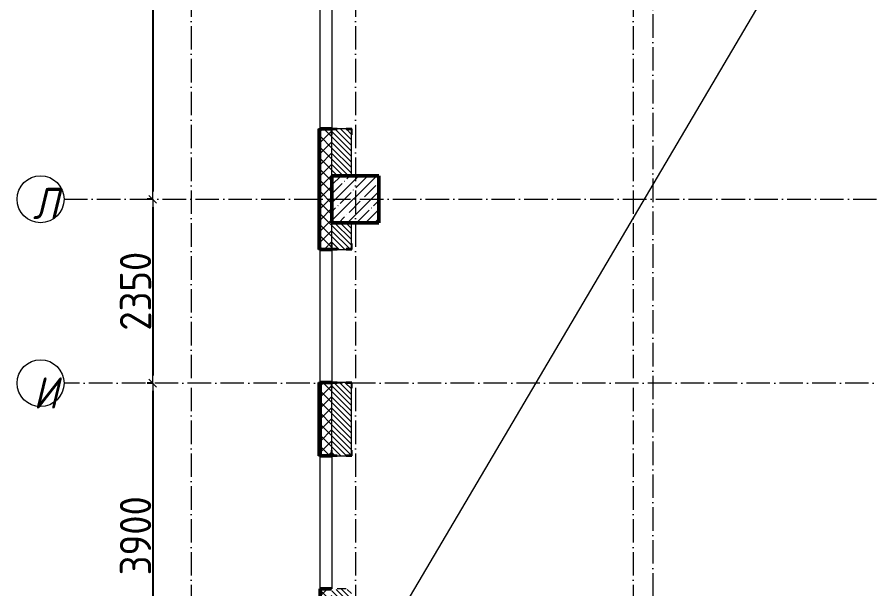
# Model space of a CAD drawing. Header units: millimetres. Extents: x -213536 to 1564669, y -45299 to 942238.
# Drawn here: x 616448 to 627346, y 299982 to 307291 of the extents above; entities that cross this region are included whole.
import ezdxf

# ---------------------------------------------------------------- set-up
doc = ezdxf.new("R2010")
doc.units = ezdxf.units.MM
doc.linetypes.add('50_200_ШТРИХ_1Т_ш5_п1_п1_', pattern=[700, 500, -100, 0, -100])
for name, color, linetype, lineweight in [('A-____-____-DIMS', 7, 'Continuous', 9), ('A-DETL-____-OTLN-4', 7, 'Continuous', 18), ('A-GENM-____-MCUT', 7, 'Continuous', 25), ('A-GENM-____-OTLN-1', 7, 'Continuous', 25), ('A-WALL-____-MCUT-2', 7, 'Continuous', 50), ('A-WALL-____-MCUT-3', 7, 'Continuous', 9), ('A-WALL-____-OTLN', 7, 'Continuous', 9), ('A-WALL-____-PATT-1', 7, 'Continuous', 9), ('A-WALL-FNSH-MCUT-1', 7, 'Continuous', 9), ('S-COLS-____-MCUT', 7, 'Continuous', 50), ('S-COLS-____-OTLN', 7, 'Continuous', 9), ('S-GRID-____-IDEN', 7, 'Continuous', 9), ('S-GRID-____-OTLN-1', 7, '50_200_ШТРИХ_1Т_ш5_п1_п1_', 9)]:
    doc.layers.add(name, color=color, linetype=linetype, lineweight=lineweight)
doc.styles.add('ISOCPEUR_I', font='isocpeui.ttf', dxfattribs={"width": 0.9, "height": 2.5})
doc.styles.add('СПДС', font='isocpeur.ttf', dxfattribs={"width": 0.9})
doc.dimstyles.new('Размера А3', dxfattribs={"dimtxt": 200, "dimasz": 100, "dimexe": 70, "dimexo": 100, "dimgap": 20, "dimtad": 1, "dimdec": 0, "dimrnd": 10, "dimzin": 0, "dimdsep": 46, "dimtxsty": 'СПДС', "dimblk": 'ARROWHEAD_6', "dimcen": 1, "dimclrd": 256, "dimclre": 256, "dimclrt": 256, "dimazin": 0, "dimtfac": 1, "dimtdec": 0, "dimtmove": 2, "dimatfit": 3, "dimfxl": 1, "dimtolj": 1, "dimtzin": 0, "dimarcsym": 0})
pattern_1 = [(135, (549721.475, 286281.11), (-35.35534, -35.35534), [])]

# ---------------------------------------------------------------- blocks, each defined once
blk = doc.blocks.new('BSC_Колонна _Прямоугольная - 600х600-V17-АР1_План отверстий 3 этажа в осях 1-64_А-ГГ')
at = {"layer": 'S-COLS-____-OTLN'}
h = blk.add_hatch(dxfattribs=at)
h.set_pattern_fill('FP_53', color=256, style=0, pattern_type=2)
h.set_pattern_definition([(45, (-71050, -18681.04), (-114.04925, 114.04925), []), (45, (-70935.95, -18681.04), (-114.04925, 114.04925), [201.613, -40.323, 3.353, -36.97])])
h.paths.add_polyline_path([(-300, -300), (300, -300), (300, 300), (-300, 300)], flags=0)
at = {"layer": 'S-COLS-____-MCUT'}
for p, q in [((300, 300), (-300, 300)), ((-300, 300), (-300, -300)), ((300, -300), (300, 300)), ((-300, -300), (300, -300))]:
    blk.add_line(p, q, dxfattribs=at)
blk = doc.blocks.new('Фахверк_СКБ_Уголок - 250_3380-27498580-АР1_План отверстий 3 этажа в осях 1-64_А-ГГ')
at = {"layer": 'A-GENM-____-MCUT'}
for p, q in [((200, 181), (125, 181)), ((125, 181), (125, 106)), ((131, 106), (131, 175)), ((131, 175), (200, 175)), ((200, 175), (200, 181)), ((125, 106), (131, 106)), ((131, -6), (125, -6)), ((125, -6), (125, -81)), ((125, -81), (200, -81)), ((131, -75), (131, -6)), ((200, -75), (131, -75)), ((200, -81), (200, -75))]:
    blk.add_line(p, q, dxfattribs=at)
blk = doc.blocks.new('Ось сетки - Круг_Ø6_00__ISO-2_5_0_9K_-25732049-АР1_План отверстий 3 этажа в осях 1-64_А-ГГ')
at = {"layer": 'S-GRID-____-IDEN'}
blk.add_circle((0, 0), 3, dxfattribs=at)
blk = doc.blocks.new('ARROWHEAD_6')
at = {"color": 0, "linetype": 'Continuous'}
for p, q in [((0, 0), (-1, 0)), ((-0.5, -0.5), (0.5, 0.5))]:
    blk.add_line(p, q, dxfattribs=at)
blk = doc.blocks.new('*D5333')
at = {"layer": 'A-____-____-DIMS', "lineweight": -2, "transparency": 16777216}
for p, q in [((618188, 310962), (618112, 310962)), ((618182, 310862), (618182, 305062)), ((618188, 304962), (618112, 304962))]:
    blk.add_line(p, q, dxfattribs=at)
at = {"layer": 'Defpoints', "color": 0, "lineweight": 50, "transparency": 16777216}
for p in [(618288, 310962), (618182, 304962), (618288, 304962)]:
    blk.add_point(p, dxfattribs=at)
at = {"layer": 'A-____-____-DIMS', "lineweight": -2, "transparency": 16777216, "xscale": 100, "yscale": 100, "zscale": 100}
for p, rotation in [((618182, 310962), 90), ((618182, 304962), 270)]:
    blk.add_blockref('ARROWHEAD_6', p, dxfattribs=dict(at, rotation=rotation))
at = {"layer": 'A-____-____-DIMS', "transparency": 16777216, "insert": (617962, 307962), "char_height": 400, "attachment_point": 5, "rotation": 90, "style": 'СПДС'}
blk.add_mtext('\\A1;6000', dxfattribs=at)
blk = doc.blocks.new('*D5334')
at = {"layer": 'A-____-____-DIMS', "lineweight": -2, "transparency": 16777216}
for p, q in [((618188, 304962), (618112, 304962)), ((618182, 304862), (618182, 302712)), ((618188, 302612), (618112, 302612))]:
    blk.add_line(p, q, dxfattribs=at)
at = {"layer": 'Defpoints', "color": 0, "lineweight": 50, "transparency": 16777216}
for p in [(618288, 304962), (618182, 302612), (618288, 302612)]:
    blk.add_point(p, dxfattribs=at)
at = {"layer": 'A-____-____-DIMS', "lineweight": -2, "transparency": 16777216, "xscale": 100, "yscale": 100, "zscale": 100}
for p, rotation in [((618182, 304962), 90), ((618182, 302612), 270)]:
    blk.add_blockref('ARROWHEAD_6', p, dxfattribs=dict(at, rotation=rotation))
at = {"layer": 'A-____-____-DIMS', "transparency": 16777216, "insert": (617962, 303787), "char_height": 400, "attachment_point": 5, "rotation": 90, "style": 'СПДС'}
blk.add_mtext('\\A1;2350', dxfattribs=at)
blk = doc.blocks.new('*D5335')
at = {"layer": 'A-____-____-DIMS', "lineweight": -2, "transparency": 16777216}
for p, q in [((618188, 302612), (618112, 302612)), ((618182, 302512), (618182, 298812)), ((618188, 298712), (618112, 298712))]:
    blk.add_line(p, q, dxfattribs=at)
at = {"layer": 'Defpoints', "color": 0, "lineweight": 50, "transparency": 16777216}
for p in [(618288, 302612), (618182, 298712), (618288, 298712)]:
    blk.add_point(p, dxfattribs=at)
at = {"layer": 'A-____-____-DIMS', "lineweight": -2, "transparency": 16777216, "xscale": 100, "yscale": 100, "zscale": 100}
for p, rotation in [((618182, 302612), 90), ((618182, 298712), 270)]:
    blk.add_blockref('ARROWHEAD_6', p, dxfattribs=dict(at, rotation=rotation))
at = {"layer": 'A-____-____-DIMS', "transparency": 16777216, "insert": (617962, 300662), "char_height": 400, "attachment_point": 5, "rotation": 90, "style": 'СПДС'}
blk.add_mtext('\\A1;3900', dxfattribs=at)

msp = doc.modelspace()

# ---------------------------------------------------------------- hatches: boundary and pattern name
at = {"layer": 'A-WALL-____-PATT-1'}
h = msp.add_hatch(dxfattribs=at)
h.set_pattern_fill('FP_1', color=256, style=0, pattern_type=2)
h.set_pattern_definition([(45, (549721.47, 286281.11), (-70.71068, 70.71068), []), (135, (549721.47, 286281.11), (-70.71068, -70.71068), [])])
h.paths.add_polyline_path([(620321.5, 298612.2), (620471.5, 298612.2), (620471.5, 299907.2), (620465.5, 299907.2), (620465.5, 299982.2), (620321.5, 299982.2)], flags=0)
h.paths.add_polyline_path([(620406.4, 301682.2), (620465.5, 301682.2), (620465.5, 301757.2), (620471.5, 301757.2), (620471.5, 302547.2), (620465.5, 302547.2), (620465.5, 302622.2), (620321.5, 302622.2), (620321.5, 301682.2)], flags=0)
h.paths.add_polyline_path([(620406.4, 304322.2), (620465.5, 304322.2), (620465.5, 304397.2), (620471.5, 304397.2), (620471.5, 305787.2), (620465.5, 305787.2), (620465.5, 305862.2), (620321.5, 305862.2), (620321.5, 304322.2)], flags=0)
h.paths.add_polyline_path([(620406.4, 307562.2), (620465.5, 307562.2), (620465.5, 307637.2), (620471.5, 307637.2), (620471.5, 308427.2), (620465.5, 308427.2), (620465.5, 308502.2), (620321.5, 308502.2), (620321.5, 307562.2)], flags=0)
h.paths.add_polyline_path([(620406.4, 310202.2), (620465.5, 310202.2), (620465.5, 310277.2), (620471.5, 310277.2), (620471.5, 311667.2), (620465.5, 311667.2), (620465.5, 311742.2), (620321.5, 311742.2), (620321.5, 310202.2)], flags=0)
h.paths.add_polyline_path([(620321.5, 313442.2), (620465.5, 313442.2), (620465.5, 313517.2), (620471.5, 313517.2), (620471.5, 314307.2), (620465.5, 314307.2), (620465.5, 314382.2), (620321.5, 314382.2)], flags=0)
h.paths.add_polyline_path([(620321.5, 316082.2), (620465.5, 316082.2), (620465.5, 316157.2), (620471.5, 316157.2), (620471.5, 317547.2), (620465.5, 317547.2), (620465.5, 317622.2), (620321.5, 317622.2)], flags=0)
h.paths.add_polyline_path([(620321.5, 319322.2), (620465.5, 319322.2), (620465.5, 319397.2), (620471.5, 319397.2), (620471.5, 320187.2), (620465.5, 320187.2), (620465.5, 320262.2), (620321.5, 320262.2)], flags=0)
h.paths.add_polyline_path([(620465.5, 321962.2), (620465.5, 322037.2), (620471.5, 322037.2), (620471.5, 323427.2), (620465.5, 323427.2), (620465.5, 323502.2), (620321.5, 323502.2), (620321.5, 321962.2), (620406.4, 321962.2)], flags=0)
h.paths.add_polyline_path([(620465.5, 325202.2), (620465.5, 325277.2), (620471.5, 325277.2), (620471.5, 326067.2), (620465.5, 326067.2), (620465.5, 326142.2), (620321.5, 326142.2), (620321.5, 325202.2), (620406.4, 325202.2)], flags=0)
h.paths.add_polyline_path([(620465.5, 327842.2), (620465.5, 327917.2), (620471.5, 327917.2), (620471.5, 329212.2), (620321.5, 329212.2), (620321.5, 327842.2), (620406.4, 327842.2)], flags=0)
h = msp.add_hatch(dxfattribs=at)
h.set_pattern_fill('FP_6', color=256, style=0, pattern_type=2)
h.set_pattern_definition(pattern_1)
h.paths.add_polyline_path([(620540.5, 305262.2), (620721.5, 305262.2), (620721.5, 305856.2), (620652.5, 305856.2), (620652.5, 305862.2), (620540.5, 305862.2), (620540.5, 305856.2), (620471.5, 305856.2), (620471.5, 305262.2)], flags=0)
h.paths.add_polyline_path([(620652.5, 307562.2), (620652.5, 307568.2), (620721.5, 307568.2), (620721.5, 308496.2), (620652.5, 308496.2), (620652.5, 308502.2), (620540.5, 308502.2), (620540.5, 308496.2), (620471.5, 308496.2), (620471.5, 307568.2), (620540.5, 307568.2), (620540.5, 307562.2)], flags=0)
h.paths.add_polyline_path([(620652.5, 310202.2), (620652.5, 310208.2), (620721.5, 310208.2), (620721.5, 310662.2), (620471.5, 310662.2), (620471.5, 310208.2), (620540.5, 310208.2), (620540.5, 310202.2)], flags=0)
h = msp.add_hatch(dxfattribs=at)
h.set_pattern_fill('FP_6', color=256, style=0, pattern_type=2)
h.set_pattern_definition(pattern_1)
h.paths.add_polyline_path([(620652.5, 299212.2), (620721.5, 299212.2), (620721.5, 299976.2), (620652.5, 299976.2), (620652.5, 299982.2), (620540.5, 299982.2), (620540.5, 299976.2), (620471.5, 299976.2), (620471.5, 299212.2), (620540.5, 299212.2)], flags=0)
h.paths.add_polyline_path([(620540.5, 301682.2), (620652.5, 301682.2), (620652.5, 301688.2), (620721.5, 301688.2), (620721.5, 302616.2), (620652.5, 302616.2), (620652.5, 302622.2), (620540.5, 302622.2), (620540.5, 302616.2), (620471.5, 302616.2), (620471.5, 301688.2), (620540.5, 301688.2)], flags=0)
h.paths.add_polyline_path([(620540.5, 304322.2), (620652.5, 304322.2), (620652.5, 304328.2), (620721.5, 304328.2), (620721.5, 304662.2), (620471.5, 304662.2), (620471.5, 304328.2), (620540.5, 304328.2)], flags=0)

# ---------------------------------------------------------------- linework, layer by layer
at = {"layer": 'A-DETL-____-OTLN-4'}
msp.add_line((621071.5, 299212.2), (638471.5, 328712.2), dxfattribs=at)
at = {"layer": 'A-WALL-____-MCUT-2'}
for p, q in [((620309.5, 305862.2), (620309.5, 304322.2)), ((620314.5, 305862.2), (620314.5, 304322.2)), ((620321.5, 305862.2), (620321.5, 305862.2)), ((620465.5, 305862.2), (620321.5, 305862.2)), ((620321.5, 304322.2), (620465.5, 304322.2)), ((620309.5, 302622.2), (620309.5, 301682.2)), ((620314.5, 302622.2), (620314.5, 301682.2)), ((620321.5, 302622.2), (620321.5, 301682.2)), ((620465.5, 302622.2), (620321.5, 302622.2)), ((620321.5, 301682.2), (620465.5, 301682.2)), ((620321.5, 299982.2), (620321.5, 298462.2)), ((620465.5, 299982.2), (620321.5, 299982.2))]:
    msp.add_line(p, q, dxfattribs=at)
at = {"layer": 'A-WALL-____-MCUT-3'}
for p, q in [((620652.5, 305862.2), (620540.5, 305862.2)), ((620471.5, 305262.2), (620471.5, 305787.2)), ((620721.5, 305262.2), (620721.5, 305787.2)), ((620471.5, 304397.2), (620471.5, 304662.2)), ((620721.5, 304397.2), (620721.5, 304662.2)), ((620540.5, 304322.2), (620652.5, 304322.2)), ((620471.5, 301757.2), (620471.5, 302547.2)), ((620652.5, 302622.2), (620540.5, 302622.2)), ((620721.5, 301757.2), (620721.5, 302547.2)), ((620540.5, 301682.2), (620652.5, 301682.2)), ((620652.5, 299982.2), (620540.5, 299982.2))]:
    msp.add_line(p, q, dxfattribs=at)
at = {"layer": 'A-WALL-____-OTLN'}
for p, q in [((620321.5, 305862.2), (620321.5, 307562.2)), ((620471.5, 307562.2), (620471.5, 305862.2)), ((620321.5, 302622.2), (620321.5, 304322.2)), ((620471.5, 304322.2), (620471.5, 302622.2)), ((620321.5, 299982.2), (620321.5, 301682.2)), ((620471.5, 301682.2), (620471.5, 299982.2))]:
    msp.add_line(p, q, dxfattribs=at)
at = {"layer": 'A-WALL-FNSH-MCUT-1'}
for p, q in [((620321.5, 305862.2), (620301.5, 305862.2)), ((620301.5, 305862.2), (620301.5, 304322.2)), ((620321.5, 304322.2), (620321.5, 305862.2)), ((620301.5, 304322.2), (620321.5, 304322.2)), ((620321.5, 302622.2), (620301.5, 302622.2)), ((620301.5, 302622.2), (620301.5, 301682.2)), ((620301.5, 301682.2), (620321.5, 301682.2))]:
    msp.add_line(p, q, dxfattribs=at)
at = {"layer": 'S-GRID-____-OTLN-1', "color": 251, "ltscale": 0.6, "true_color": 0x636466}
for p, q in [((618671.5, 336162.1), (618671.5, 281798.5)), ((620771.5, 336162.1), (620771.5, 281971.1)), ((624321.5, 336162.1), (624321.5, 297612.2)), ((624571.5, 335893.9), (624571.5, 297612.2)), ((617048.2, 304962.2), (640040.3, 304962.2)), ((653795.9, 302612.2), (617048.2, 302612.2))]:
    msp.add_line(p, q, dxfattribs=at)

# ---------------------------------------------------------------- block references
at = {"layer": 'A-GENM-____-OTLN-1'}
for p, rotation in [((620546.5, 305987.2), 269.9999999999999), ((620646.5, 304197.2), 89.99999999999991), ((620546.5, 302747.2), 269.9999999999999), ((620646.5, 301557.2), 89.99999999999991)]:
    msp.add_blockref('Фахверк_СКБ_Уголок - 250_3380-27498580-АР1_План отверстий 3 этажа в осях 1-64_А-ГГ', p, dxfattribs=dict(at, rotation=rotation))
at = {"layer": 'S-COLS-____-OTLN'}
msp.add_blockref('BSC_Колонна _Прямоугольная - 600х600-V17-АР1_План отверстий 3 этажа в осях 1-64_А-ГГ', (620771.5, 304962.2), dxfattribs=at)
at = {"layer": 'S-GRID-____-IDEN', "xscale": 99.99999999999993, "yscale": 99.99999999999993, "zscale": 99.99999999999993}
for p, rotation in [((616748.2, 304962.2), 269.9999999999995), ((616748.2, 302612.2), 89.99999999999982)]:
    msp.add_blockref('Ось сетки - Круг_Ø6_00__ISO-2_5_0_9K_-25732049-АР1_План отверстий 3 этажа в осях 1-64_А-ГГ', p, dxfattribs=dict(at, rotation=rotation))

# ---------------------------------------------------------------- texts
at = {"layer": 'S-GRID-____-IDEN', "char_height": 400, "width": 223.671, "attachment_point": 1, "style": 'ISOCPEUR_I'}
for s, insert in [('\\fISOCPEUR|b0|i1|c204|p34|;\\W.9;Л', (616650.3, 305108.8)), ('\\fISOCPEUR|b0|i1|c204|p34|;\\W.9;И', (616655.4, 302688.2))]:
    msp.add_mtext(s, dxfattribs=dict(at, insert=insert))

# ---------------------------------------------------------------- dimensions: what is measured, and where the dimension line sits
at = {"layer": 'A-____-____-DIMS'}
for base, p1, p2, picture, middle in [((618181.8, 304962.2), (618287.9, 310962.2), (618287.9, 304962.2), '*D5333', (617961.8, 307962.2)), ((618181.8, 302612.2), (618287.9, 304962.2), (618287.9, 302612.2), '*D5334', (617961.8, 303787.2)), ((618181.8, 298712.2), (618287.9, 302612.2), (618287.9, 298712.2), '*D5335', (617961.8, 300662.2))]:
    dim = msp.add_linear_dim(base=base, p1=p1, p2=p2, angle=90, dimstyle='Размера А3', override={"dimtxt": 400}, dxfattribs=at)
    dim.commit()
    dim.dimension.update_dxf_attribs({"geometry": picture, "text_midpoint": middle})

doc.saveas('drawing.dxf')
